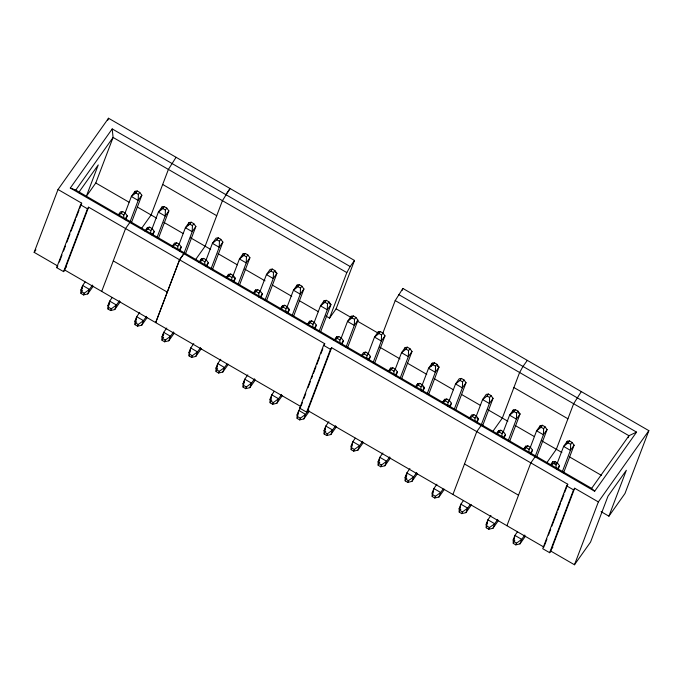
<?xml version="1.0" encoding="UTF-8"?>
<svg xmlns="http://www.w3.org/2000/svg" width="683" height="683" viewBox="0 0 683 683"><rect width="100%" height="100%" fill="white"/><g stroke="black" fill="none" stroke-linecap="round" stroke-linejoin="round"><path stroke-width="1.02" d="M123.708 217.979L123.819 214.966L125.194 213.019L122.641 211.551L120.456 211.875L118.62 214.462M124.998 213.241L131.358 196.491L135.038 191.308L137.223 190.975L139.776 192.452L138.393 194.399L138.171 200.426L129.932 222.103M150.721 233.603L150.832 230.589L152.215 228.643L149.662 227.166L147.477 227.499L145.027 230.948M152.019 228.856L158.379 212.106L162.05 206.923L164.236 206.599L166.789 208.076L165.414 210.023L165.184 216.05L156.953 237.718M177.742 249.218L177.853 246.213L179.228 244.266L176.675 242.789L174.489 243.114L172.039 246.572M179.031 244.48L185.392 227.729L189.063 222.547L191.257 222.223L193.81 223.7L192.427 225.638L192.205 231.665L183.966 253.342M204.755 264.842L204.866 261.828L206.249 259.89L203.696 258.413L201.502 258.737L199.06 262.195M206.044 260.103L212.413 243.353L216.084 238.171L218.27 237.838L220.822 239.315L219.448 241.261L219.217 247.289L210.987 268.965M231.768 280.465L231.887 277.452L233.262 275.505L230.709 274.028L228.523 274.361L226.073 277.819M233.065 275.727L239.426 258.977L243.097 253.794L245.282 253.461L247.835 254.938L246.461 256.885L246.23 262.912L238 284.589M258.746 297.088L258.9 293.075L260.274 291.129L257.722 289.652L255.536 289.985L253.094 293.434M259.702 292.333L266.447 274.592L270.118 269.409L272.304 269.085L274.856 270.562L273.482 272.5L273.251 278.527L265.013 300.204M285.801 311.704L285.921 308.69L287.295 306.752L284.743 305.275L282.557 305.6L280.107 309.058M287.099 306.966L293.459 290.215L297.131 285.033L299.316 284.709L301.869 286.186L300.494 288.124L300.264 294.151L292.034 315.828M312.823 327.328L312.934 324.314L314.308 322.376L311.755 320.899L309.57 321.223L307.119 324.681M314.112 322.589L320.472 305.839L324.152 300.657L326.337 300.324L328.89 301.801L327.507 303.747L327.285 309.775L319.422 330.461M339.835 342.951L339.946 339.938L341.329 337.991L338.777 336.514L336.591 336.847L334.141 340.296M341.133 338.213L347.493 321.462L351.164 316.28L353.35 315.947L355.903 317.424L354.528 319.371L354.298 325.398L346.068 347.075M366.848 358.575L366.967 355.561L368.342 353.615L365.789 352.138L363.604 352.462L361.153 355.92M368.146 353.828L374.506 337.078L378.177 331.895L380.371 331.571L382.924 333.048L381.541 334.986L381.319 341.013L373.08 362.69M393.869 374.19L393.98 371.176L395.363 369.238L392.81 367.761L390.616 368.086L388.175 371.543M395.158 369.452L401.527 352.701L405.198 347.519L407.384 347.195L409.937 348.663L408.562 350.61L408.332 356.637L400.093 378.314M420.848 390.821L421.001 386.8L422.376 384.853L419.823 383.385L417.637 383.709L415.187 387.167M422.179 385.075L428.54 368.325L432.211 363.143L434.397 362.81L436.949 364.287L435.575 366.233L435.344 372.261L427.114 393.937M447.86 406.436L448.014 402.424L449.388 400.477L446.836 399L444.65 399.333L442.2 402.782M449.192 400.69L455.552 383.94L459.232 378.758L461.418 378.433L463.97 379.91L462.587 381.857L462.365 387.884L454.127 409.552M474.916 421.061L475.026 418.047L476.41 416.101L473.857 414.624L471.671 414.948L469.221 418.406M476.213 416.314L482.574 399.564L486.245 394.381L488.43 394.057L490.983 395.534L489.609 397.472L489.378 403.499L481.148 425.176M501.937 436.676L502.048 433.662L503.422 431.724L500.87 430.247L498.684 430.572L496.234 434.029M502.85 432.92L509.586 415.187L513.257 410.005L515.452 409.672L518.004 411.149L516.621 413.095L516.399 419.123L508.161 440.8M528.949 452.3L529.06 449.286L530.443 447.339L527.891 445.862L525.697 446.195L523.255 449.653M530.239 447.561L536.607 430.811L540.279 425.629L542.464 425.296L545.017 426.773L543.642 428.719L543.412 434.747L535.182 456.423M555.962 467.923L556.082 464.91L557.456 462.963L554.903 461.486L552.718 461.819L550.882 464.406M557.26 463.176L563.62 446.426L567.291 441.244L569.477 440.919L572.03 442.396L570.655 444.334L570.425 450.362L562.194 472.038M93.247 286.16L87.74 293.929L83.565 294.936L81.012 293.459L82.643 285.477L85.093 282.019M120.259 301.775L114.753 309.553L110.578 310.552L108.025 309.075L109.664 301.101L112.114 297.643M147.28 317.399L141.774 325.176L137.599 326.175L135.046 324.698L136.677 316.716L139.742 312.396M174.293 333.022L168.786 340.791L164.612 341.799L162.059 340.322L163.698 332.339L166.754 328.019M201.314 348.646L195.799 356.415L191.633 357.414L189.08 355.945L190.711 347.963L193.776 343.643M228.327 364.261L222.82 372.039L218.645 373.038L216.093 371.561L217.732 363.578L220.788 359.267M255.348 379.885L249.833 387.662L245.658 388.661L243.105 387.184L244.745 379.202L247.801 374.882M282.361 395.508L276.854 403.277L272.679 404.285L270.126 402.808L271.757 394.825L274.207 391.368M309.373 411.123L303.867 418.901L299.692 419.9L297.139 418.423L298.778 410.449L300.614 407.853M336.395 426.747L330.879 434.525L326.713 435.523L324.16 434.046L325.791 426.064L328.856 421.752M363.407 442.371L357.901 450.14L353.726 451.147L351.173 449.67L352.812 441.688L355.254 438.23M390.428 457.994L384.913 465.763L380.738 466.771L378.186 465.294L379.825 457.311L382.89 452.991M417.441 473.609L411.934 481.387L407.76 482.386L405.207 480.909L406.837 472.935L409.902 468.615M444.454 489.233L438.947 497.011L434.772 498.009L432.219 496.532L433.859 488.55L436.915 484.23M471.475 504.857L465.968 512.626L461.793 513.633L459.241 512.156L460.871 504.174L463.322 500.716M498.488 520.48L492.981 528.249L488.806 529.248L486.253 527.78L487.893 519.797L490.949 515.477M525.509 536.095L519.994 543.873L515.827 544.872L513.274 543.395L514.905 535.412L517.355 531.963M323.973 345.709L324.724 343.711L88.602 207.18L64.731 270.024L63.579 271.638L56.672 267.642L57.816 266.029L34.15 252.343L58.021 189.498L108.529 118.236L354.494 260.454L336.113 308.827L329.513 318.133L325.834 316.007M79.143 192.802L79.885 190.839L98.25 164.927L86.314 196.354L95.782 182.984L113.088 137.445L112.2 128.916L350.183 266.532L354.494 260.454M107.769 120.225L108.529 118.236M56.672 267.642L80.543 204.798L81.687 203.175L58.021 189.498M59.336 262.033L61.982 255.049M63.502 251.062L65.397 246.076M66.908 242.081L69.939 234.107M71.075 231.11L75.625 219.141M76.385 217.143L79.032 210.159M79.791 208.17L81.687 203.175M63.579 271.638L87.458 208.793L88.602 207.18M83.565 294.936L84.205 293.238L89.456 289.413L92.512 285.093M87.74 293.929L89.456 289.413L82.643 285.477L80.927 289.993L81.012 293.459M134.286 193.28L135.038 191.308M125.766 219.755L127.269 215.811L125.194 213.019M101.69 291.393L125.561 228.549L129.864 222.479L131.093 222.06M131.358 222.829L141.842 195.244L139.776 192.452M108.025 309.075L107.948 305.617L109.664 301.101L116.469 305.036L114.753 309.553M110.578 310.552L111.227 308.861L116.469 305.036L119.534 300.716M146.725 229.462L147.477 227.499M161.299 208.896L162.05 206.923M152.787 235.37L154.281 231.435L152.215 228.643M158.379 238.452L168.855 210.859L166.789 208.076M137.599 326.175L138.239 324.476L143.49 320.651L146.546 316.331M141.774 325.176L143.49 320.651L136.677 316.716L134.961 321.241L135.046 324.698M187.945 225.501L189.063 222.547M179.8 250.994L181.294 247.05L179.228 244.266M185.392 254.076L195.876 226.483L193.81 223.7M164.612 341.799L165.26 340.1L170.502 336.275L173.567 331.955M168.786 340.791L170.502 336.275L163.698 332.339L161.982 336.856L162.059 340.322M200.759 260.71L201.502 258.737M206.812 266.618L208.315 262.673L206.249 259.89M212.413 269.691L222.889 242.106L220.822 239.315M189.08 355.945L188.995 352.479L190.711 347.963L197.515 351.899L195.799 356.415M191.633 357.414L192.273 355.723L197.515 351.899L200.58 347.579M227.396 277.315L228.523 274.361M242.354 255.758L243.097 253.794M233.834 282.241L235.328 278.297L233.262 275.505M239.426 285.315L249.91 257.73L247.835 254.938M218.645 373.038L219.286 371.347L224.536 367.514L226.987 364.065M222.82 372.039L224.536 367.514L217.732 363.578L216.007 368.103L216.093 371.561M254.793 291.948L255.536 289.985M260.846 297.856L262.349 293.921L260.274 291.129M266.447 300.938L276.922 273.345L274.856 270.562M243.105 387.184L243.028 383.726L244.745 379.202L251.549 383.137L249.833 387.662M245.658 388.661L246.307 386.962L251.549 383.137L254.614 378.817M281.43 308.562L282.557 305.6M296.379 287.005L297.131 285.033M287.867 313.48L289.361 309.536L287.295 306.752M293.459 316.562L303.935 288.969L301.869 286.186M272.679 404.285L273.32 402.586L278.57 398.761L281.627 394.441M276.854 403.277L278.57 398.761L271.757 394.825L270.041 399.342L270.126 402.808M308.818 323.196L309.57 321.223M323.401 302.629L324.152 300.657M314.88 329.104L316.374 325.159L314.308 322.376M320.472 332.177L330.956 304.592L328.89 301.801M329.513 318.133L346.819 272.594L350.183 266.532M297.139 418.423L297.062 414.965L298.778 410.449L305.583 414.385L303.867 418.901M564.739 492.221L567.769 484.238L331.639 347.707L307.768 410.551L306.624 412.173L299.709 408.178L323.58 345.333L324.724 343.711M301.237 405.557L302.373 402.569M303.884 398.573L305.779 393.587M308.059 387.603L310.33 381.618M311.465 378.621L312.601 375.633M313.36 373.635L316.016 366.651M316.767 364.662L319.422 357.679M320.942 353.683L322.837 348.697M299.692 419.9L300.341 418.209L305.583 414.385L308.648 410.065M306.624 412.173L330.495 349.329L331.639 347.707M335.84 338.819L336.591 336.847M350.413 318.244L351.164 316.28M341.901 344.719L343.395 340.783L341.329 337.991M347.493 347.801L357.969 320.216L355.903 317.424M326.713 435.523L327.353 433.833L332.604 430L335.66 425.688M330.879 434.525L332.604 430L325.791 426.064L324.075 430.589L324.16 434.046M377.434 333.867L378.177 331.895M368.914 360.342L370.408 356.406L368.342 353.615M382.804 333.253L395.209 300.571L402.885 288.439L648.85 430.657L624.979 493.502L608.912 516.177L601.049 511.635M402.133 290.412L402.885 288.439M374.506 363.424L384.99 335.831L382.924 333.048M351.173 449.67L351.096 446.204L352.812 441.688L359.617 445.623L357.901 450.14M353.726 451.147L354.366 449.448L359.617 445.623L362.673 441.303M389.873 370.058L390.616 368.086M404.447 349.491L405.198 347.519M395.927 375.966L397.429 372.022L395.363 369.238M401.527 379.039L412.003 351.455L409.937 348.663M380.738 466.771L381.387 465.072L386.629 461.247L389.694 456.927M384.913 465.763L386.629 461.247L379.825 457.311L378.109 461.828L378.186 465.294M416.51 386.663L417.637 383.709M431.093 366.097L432.211 363.143M422.948 391.59L424.442 387.645L422.376 384.853M428.54 394.663L439.024 367.078L436.949 364.287M407.76 482.386L408.4 480.695L413.65 476.871L416.707 472.551M411.934 481.387L413.65 476.871L406.837 472.935L405.121 477.451L405.207 480.909M443.907 401.297L444.65 399.333M449.96 407.205L451.463 403.269L449.388 400.477M455.561 410.287L466.037 382.693L463.97 379.91M432.219 496.532L432.143 493.075L433.859 488.55L440.663 492.486L438.947 497.011M434.772 498.009L435.421 496.319L440.663 492.486L443.113 489.037M476.982 422.828L478.476 418.884L476.41 416.101M452.931 494.492L476.777 431.622L481.114 425.569L482.335 425.159M482.574 425.91L493.049 398.317L490.983 395.534M461.793 513.633L462.434 511.934L467.684 508.109L470.126 504.652M465.968 512.626L467.684 508.109L460.871 504.174L459.155 508.69L459.241 512.156M519.601 372.5L502.338 418.064L492.981 431.204M497.933 432.544L498.684 430.572M512.515 411.977L513.257 410.005M503.994 438.452L505.488 434.508L503.422 431.724M509.586 441.525L520.07 413.941L518.004 411.149M486.253 527.78L486.176 524.313L487.893 519.797L494.697 523.733L492.981 528.249M488.806 529.248L489.455 527.558L494.697 523.733L497.762 519.413M524.954 448.168L525.697 446.195M539.527 427.592L540.279 425.629M531.007 454.075L532.509 450.131L530.443 447.339M506.931 525.714L530.811 462.869L535.113 456.799L536.334 456.381M536.607 457.149L547.083 429.564L545.017 426.773M515.827 544.872L516.468 543.181L521.71 539.357L524.775 535.037M519.994 543.873L521.71 539.357L514.905 535.412L513.189 539.937L513.274 543.395M551.966 463.783L552.718 461.819M566.548 443.216L567.291 441.244M558.028 469.691L559.522 465.755L557.456 462.963L553.529 463.433L551.283 465.217M563.62 472.773L574.104 445.179L572.03 442.396M567.769 484.238L566.617 485.861L542.746 548.705L549.661 552.701L550.805 551.079L574.685 488.234L598.351 501.92L574.471 564.764L550.805 551.079M544.274 546.084L546.929 539.1M548.44 535.113L550.711 529.129M551.855 526.141L557.157 512.173M557.917 510.175L560.564 503.192M561.324 501.194L563.979 494.219M549.661 552.701L573.532 489.856L574.685 488.234M628.189 437.701L628.949 435.72L636.565 432.117L398.582 294.51M608.912 516.177L626.345 470.28L607.981 496.191L590.547 542.089L574.471 564.764M519.635 372.517L522.973 366.438L527.31 360.385M636.565 432.117L594.671 491.239L70.306 188.038L112.2 128.916M70.306 188.038L75.779 190.079L113.088 137.445L346.819 272.594M34.15 252.343L35.934 249.824M119.03 215.273L122.641 211.551M141.842 195.244L138.171 200.426L131.358 196.491L135.84 192.922L137.223 190.975M124.818 219.269L127.269 215.811M82.156 288.269L80.927 289.993L82.634 290.975M176.069 157.286L168.394 169.427L151.097 214.966L141.765 228.131M145.291 231.486L149.662 227.166M168.855 210.859L165.184 216.05L158.379 212.106L162.861 208.546L164.236 206.599M151.831 234.884L154.281 231.435M107.948 305.617L109.784 303.021M172.312 247.109L176.675 242.789M195.876 226.483L192.205 231.665L185.392 227.729L189.874 224.161L191.257 222.223M178.852 250.507L181.294 247.05M136.19 319.507L134.961 321.241L136.668 322.222M183.864 253.7L179.561 259.771L155.69 322.615L179.595 259.788L183.898 253.717L185.119 253.299M230.069 188.508L222.427 200.665L205.122 246.213L195.765 259.352M225.791 194.604L230.103 188.525M200.076 262.135L203.696 258.413M222.889 242.106L219.217 247.289L212.413 243.353L216.895 239.784L218.27 237.838M205.865 266.131L208.315 262.673M163.818 334.269L161.982 336.856L163.681 337.846M227.089 277.759L230.709 274.028M249.91 257.73L246.23 262.912L239.426 258.977L243.908 255.408L245.282 253.461M232.877 281.755L235.328 278.297L233.629 277.315M188.995 352.479L190.216 350.755M254.11 293.383L257.722 289.652M275.223 272.363L276.922 273.345L273.251 278.527L266.447 274.592L270.929 271.031L272.304 269.085M259.899 297.37L262.349 293.921M217.237 366.37L216.007 368.103L217.715 369.085M281.123 308.998L284.743 305.275M303.935 288.969L300.264 294.151L293.459 290.215L297.942 286.647L299.316 284.709M286.911 312.993L289.361 309.536L287.663 308.554M243.028 383.726L244.249 381.993M308.135 324.621L311.755 320.899M329.257 303.611L330.956 304.592L327.285 309.775L320.472 305.839L324.954 302.27L326.337 300.324M314.539 327.755L316.374 325.159M271.271 397.617L270.041 399.342L271.749 400.332M335.157 340.245L338.777 336.514M357.969 320.216L354.298 325.398L347.493 321.462L351.976 317.894L353.35 315.947M340.945 344.232L343.395 340.783M299.709 408.178L300.853 406.556L64.731 270.024M297.062 414.965L298.283 413.241M361.427 356.458L365.789 352.138M384.99 335.831L381.319 341.013L374.506 337.078L378.988 333.509L380.371 331.571M367.966 359.856L370.408 356.406M325.304 428.856L324.075 430.589L325.774 431.571M389.19 371.484L392.81 367.761M412.003 351.455L408.332 356.637L401.527 352.701L406.009 349.133L407.384 347.195M394.979 375.479L397.429 372.022M351.096 446.204L352.317 444.479M415.46 387.705L419.823 383.385M437.316 366.088L439.024 367.078L435.344 372.261L428.54 368.325L433.022 364.756L434.397 362.81M421.992 391.103L424.442 387.645L422.743 386.663M379.33 460.103L378.109 461.828L379.808 462.809M443.224 402.731L446.836 399M466.037 382.693L462.365 387.884L455.552 383.94L460.035 380.38L461.418 378.433M449.013 406.718L451.463 403.269M406.957 474.856L405.121 477.451L406.829 478.433M470.237 418.355L473.857 414.624M493.049 398.317L489.378 403.499L482.574 399.564L487.056 395.995L488.43 394.057M476.64 421.479L478.476 418.884L476.777 417.902M432.143 493.075L433.364 491.342M497.25 433.97L500.87 430.247M518.363 412.959L520.07 413.941L516.399 419.123L509.586 415.187L514.068 411.618L515.452 409.672M503.047 437.965L505.488 434.508M460.385 506.965L459.155 508.69L460.863 509.68M524.271 449.593L527.891 445.862M547.083 429.564L543.412 434.747L536.607 430.811L541.09 427.242L542.464 425.296M530.059 453.589L532.509 450.131M486.176 524.313L487.397 522.589M581.31 391.607L573.635 403.747L556.338 449.286L547.006 462.451M554.903 461.486L553.529 463.433L556.082 464.91M574.104 445.179L570.425 450.362L563.62 446.426L568.102 442.866L569.477 440.919M557.072 469.204L559.522 465.755M514.41 538.204L513.189 539.937L514.888 540.919M594.671 491.239L591.64 488.362L628.949 435.72L395.209 300.571M598.351 501.92L648.85 430.657M162.682 184.461L216.682 215.691M513.923 387.56L567.923 418.781M135.84 192.922L138.393 194.399M162.861 208.546L165.414 210.023M189.874 224.161L192.427 225.638M216.895 239.784L219.448 241.261M243.908 255.408L246.461 256.885M270.929 271.031L273.482 272.5M297.942 286.647L300.494 288.124M324.954 302.27L327.507 303.747M336.113 308.827L350.729 317.271M351.976 317.894L354.528 319.371M357.115 320.967L378.117 333.108M378.988 333.509L381.541 334.986M406.009 349.133L408.562 350.61M433.022 364.756L435.575 366.233M460.035 380.38L462.587 381.857M487.056 395.995L489.609 397.472M514.068 411.618L516.621 413.095M541.09 427.242L543.642 428.719M568.102 442.866L570.655 444.334M95.782 182.984L128.967 202.177M137.266 206.975L156.586 218.142M163.903 222.376L183.129 233.492M190.446 237.727L210.654 249.406M218.022 253.666L237.377 264.859M244.745 269.119L265.021 280.841M272.389 285.101L291.735 296.294M299.111 300.554L318.457 311.747M379.757 347.186L400.025 358.908M407.401 363.168L426.747 374.361M434.115 378.621L453.469 389.805M461.759 394.603L480.192 405.258M487.56 409.518L507.828 421.24M515.153 425.475L534.371 436.591M541.696 440.825L561.87 452.488M569.238 456.748L601.501 475.402M121.267 213.489L123.819 214.966M148.279 229.112L150.832 230.589M175.3 244.736L177.853 246.213M202.313 260.351L204.866 261.828M229.334 275.975L231.887 277.452M256.347 291.598L258.9 293.075M283.368 307.222L285.921 308.69M310.381 322.837L312.934 324.314M337.393 338.461L339.946 339.938M364.415 354.084L366.967 355.561M391.427 369.699L393.98 371.176M418.448 385.323L421.001 386.8M445.461 400.947L448.014 402.424M472.474 416.57L475.026 418.047M499.495 432.185L502.048 433.662M526.508 447.809L529.06 449.286M75.779 190.079L591.64 488.362M80.543 204.798L87.458 208.793M323.58 345.333L330.495 349.329M566.617 485.861L573.532 489.856M113.276 260.889L167.275 292.111M464.525 463.988L518.525 495.209M307.768 410.551L543.899 547.083M81.653 291.761L84.205 293.238M108.674 307.384L111.227 308.861M135.686 323.008L138.239 324.476M162.708 338.623L165.26 340.1M189.72 354.246L192.273 355.723M216.733 369.87L219.286 371.347M243.754 385.494L246.307 386.962M270.767 401.109L273.32 402.586M297.788 416.732L300.341 418.209M324.801 432.356L327.353 433.833M351.813 447.971L354.366 449.448M378.834 463.595L381.387 465.072M405.847 479.218L408.4 480.695M432.868 494.842L435.421 496.319M459.881 510.457L462.434 511.934M486.902 526.081L489.455 527.558M513.915 541.704L516.468 543.181M552.12 548.125A4.021 3.184 20.8 0 1 551.855 548.176M552.897 547.254A4.021 3.184 20.8 0 1 552.393 547.416M66.55 266.899A4.021 3.184 20.8 0 1 65.781 267.113M66.567 266.285A4.021 3.184 20.8 0 1 66.046 266.413"/></g></svg>
